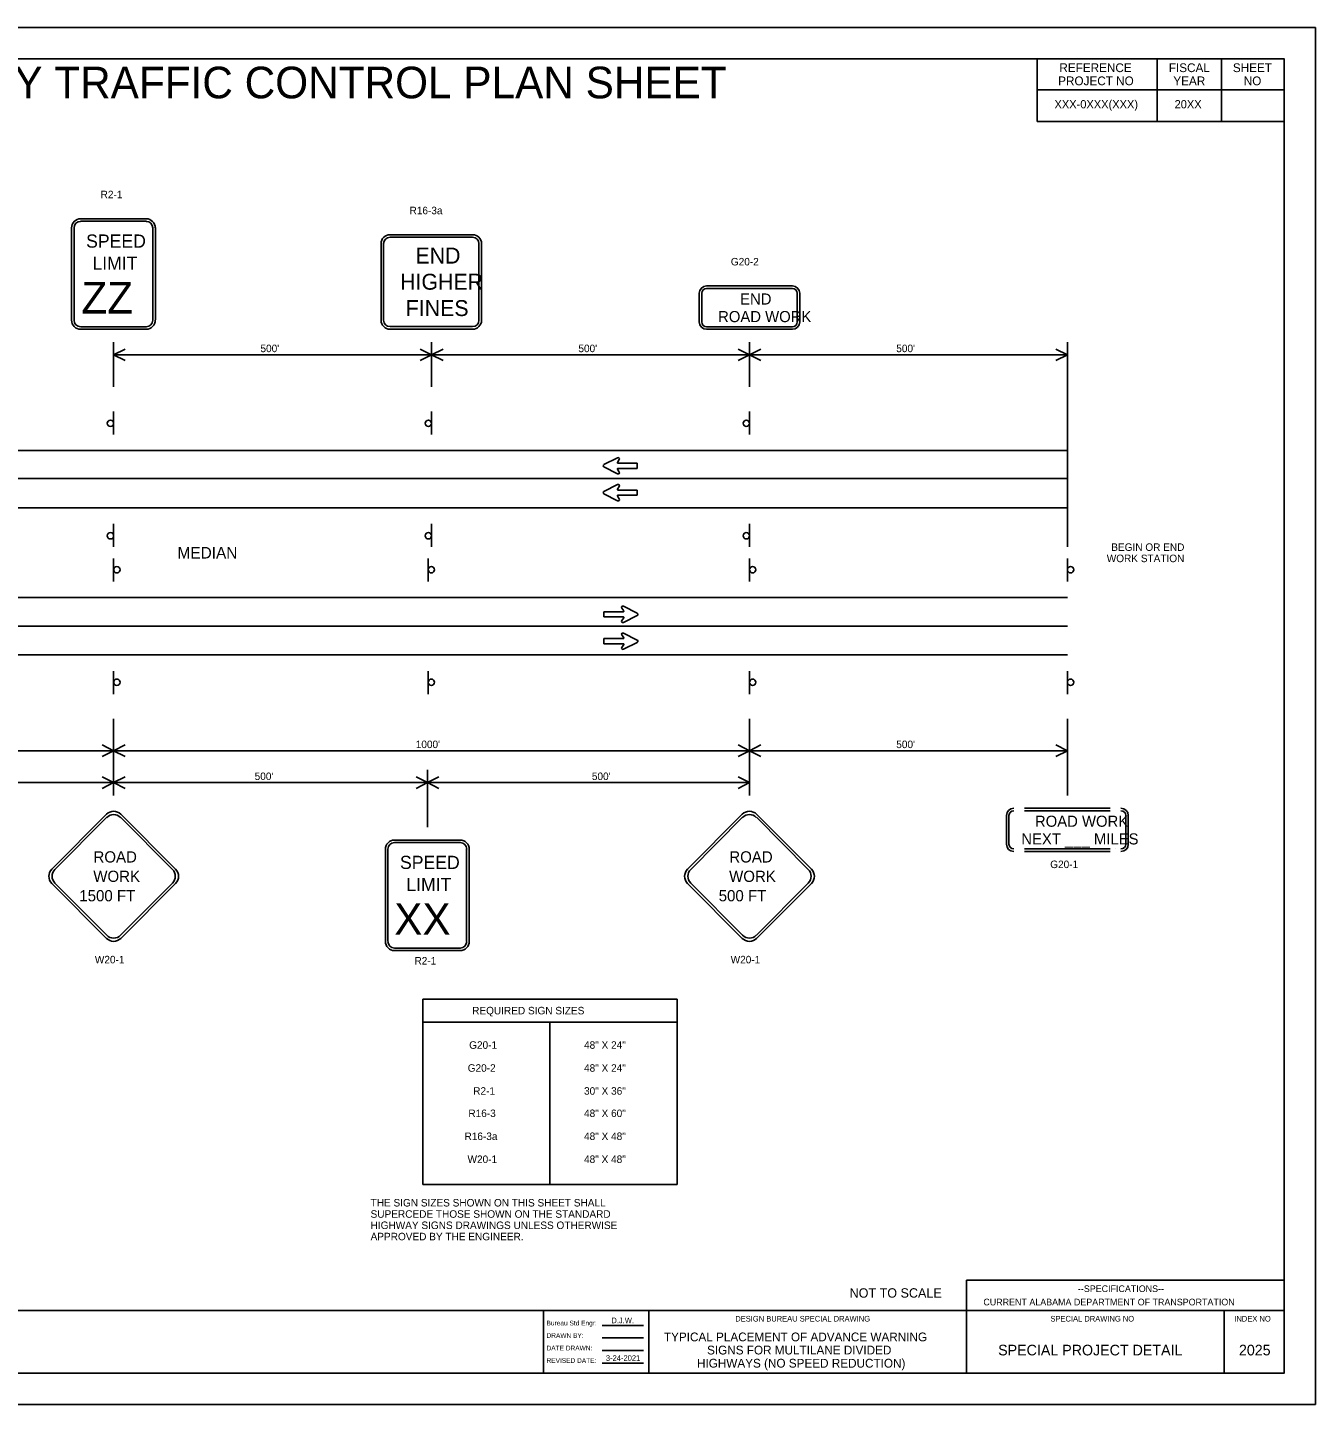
# Model space of a CAD drawing. Extents: x 0 to 34, y 0 to 22.
# Drawn here: x 13.43 to 34, y 0 to 22 of the extents above; entities that cross this region are included whole.
import ezdxf

# ---------------------------------------------------------------- set-up
doc = ezdxf.new("R2010")
doc.units = 0
for name, color, linetype in [('ANNO-SHT', 7, 'Continuous'), ('ANNO-TXT', 7, 'Continuous'), ('Default', 7, 'Continuous'), ('Level 1', 7, 'Continuous'), ('Level 8', 7, 'Continuous'), ('PlotBorder', 7, 'Continuous'), ('SHADE-GENERIC', 7, 'Continuous'), ('SHT-BNDRY', 7, 'Continuous'), ('SHT-FENCE', 7, 'Continuous'), ('Title_Box', 7, 'Continuous')]:
    doc.layers.add(name, color=color, linetype=linetype)

msp = doc.modelspace()

# ---------------------------------------------------------------- linework, layer by layer
at = {"layer": 'Default'}
for p, q in [((29.554, 21.5), (29.554, 20.501)), ((31.471, 21.006), (31.471, 21.5)), ((32.5, 21.006), (32.5, 21.5)), ((33.5, 21.006), (29.554, 21.006)), ((31.471, 21.006), (31.471, 20.501)), ((32.5, 21.006), (32.5, 20.501)), ((33.5, 20.501), (29.554, 20.501))]:
    msp.add_line(p, q, dxfattribs=at)
at = {"layer": 'Level 1'}
for p, q in [((14.277, 18.944), (14.281, 18.944)), ((14.281, 18.944), (15.329, 18.944)), ((14.131, 17.329), (14.131, 18.803)), ((14.172, 17.329), (14.172, 18.803)), ((14.277, 18.904), (14.281, 18.904)), ((14.281, 18.904), (15.329, 18.904)), ((15.43, 18.803), (15.43, 17.329)), ((15.471, 18.803), (15.471, 17.329)), ((19.077, 17.323), (19.077, 18.547)), ((19.117, 17.323), (19.117, 18.547)), ((19.219, 18.689), (20.538, 18.689)), ((19.219, 18.649), (20.538, 18.649)), ((20.64, 18.547), (20.64, 17.323)), ((20.68, 18.547), (20.68, 17.323)), ((24.275, 17.872), (25.646, 17.872)), ((24.275, 17.872), (24.275, 17.872)), ((24.275, 17.831), (25.646, 17.831)), ((24.275, 17.831), (24.275, 17.831)), ((24.158, 17.296), (24.158, 17.755)), ((24.199, 17.296), (24.199, 17.755)), ((25.722, 17.755), (25.722, 17.296)), ((25.762, 17.755), (25.762, 17.296)), ((15.329, 17.219), (14.281, 17.219)), ((15.329, 17.179), (14.281, 17.179)), ((20.538, 17.221), (19.219, 17.221)), ((20.538, 17.181), (19.219, 17.181)), ((25.646, 17.219), (24.275, 17.219)), ((25.646, 17.179), (24.275, 17.179)), ((25.722, 17.219), (25.722, 17.219)), ((14.805, 16.975), (14.805, 16.261)), ((19.883, 16.975), (19.883, 16.261)), ((24.96, 16.975), (24.96, 16.261)), ((30.038, 16.975), (30.038, 13.702)), ((14.805, 16.773), (14.805, 16.771)), ((14.805, 16.773), (14.805, 16.771)), ((14.805, 16.771), (30.038, 16.771)), ((19.883, 16.773), (19.883, 16.771)), ((19.883, 16.773), (19.883, 16.771)), ((24.96, 16.773), (24.96, 16.771)), ((24.96, 16.773), (24.96, 16.771)), ((14.805, 15.499), (14.805, 15.867)), ((19.883, 15.499), (19.883, 15.867)), ((24.96, 15.499), (24.96, 15.867)), ((2.556, 15.242), (30.038, 15.242)), ((22.635, 15.016), (22.855, 15.126)), ((22.635, 14.979), (22.855, 14.868)), ((22.842, 15.12), (22.842, 15.12)), ((22.881, 15.096), (22.851, 15.051)), ((23.167, 15.038), (22.857, 15.038)), ((23.167, 15.038), (23.167, 14.957)), ((2.556, 14.793), (30.038, 14.793)), ((22.881, 14.898), (22.851, 14.944)), ((23.167, 14.957), (22.858, 14.957)), ((22.635, 14.587), (22.855, 14.697)), ((22.635, 14.55), (22.855, 14.44)), ((22.842, 14.691), (22.842, 14.691)), ((22.881, 14.668), (22.851, 14.622)), ((23.167, 14.61), (22.857, 14.61)), ((23.167, 14.528), (22.858, 14.528)), ((23.167, 14.61), (23.167, 14.528)), ((2.556, 14.324), (30.038, 14.324)), ((22.881, 14.469), (22.851, 14.515)), ((14.805, 13.702), (14.805, 14.069)), ((19.883, 13.702), (19.883, 14.069)), ((24.96, 13.702), (24.96, 14.069)), ((14.805, 13.515), (14.805, 13.147)), ((19.828, 13.515), (19.828, 13.147)), ((24.96, 13.515), (24.96, 13.147)), ((30.038, 13.515), (30.038, 13.147)), ((2.556, 12.893), (30.038, 12.893)), ((22.635, 12.665), (22.945, 12.665)), ((22.635, 12.665), (22.635, 12.583)), ((22.635, 12.583), (22.945, 12.583)), ((22.921, 12.723), (22.952, 12.678)), ((22.921, 12.525), (22.952, 12.571)), ((23.168, 12.643), (22.947, 12.753)), ((23.167, 12.606), (22.947, 12.495)), ((22.96, 12.747), (22.96, 12.747)), ((2.556, 12.434), (30.038, 12.434)), ((23.168, 12.214), (22.947, 12.324)), ((22.635, 12.236), (22.945, 12.236)), ((22.635, 12.236), (22.635, 12.155)), ((22.635, 12.155), (22.945, 12.155)), ((22.921, 12.295), (22.952, 12.249)), ((22.921, 12.096), (22.952, 12.142)), ((23.167, 12.177), (22.947, 12.067)), ((22.96, 12.318), (22.96, 12.318)), ((2.556, 11.975), (30.038, 11.975)), ((14.805, 11.717), (14.805, 11.35)), ((19.828, 11.717), (19.828, 11.35)), ((24.96, 11.717), (24.96, 11.35)), ((30.038, 11.717), (30.038, 11.35)), ((14.805, 10.955), (14.805, 9.731)), ((24.96, 10.955), (24.96, 9.731)), ((30.038, 10.955), (30.038, 9.731)), ((3.229, 10.445), (30.038, 10.445)), ((14.805, 10.447), (14.805, 10.445)), ((24.96, 10.447), (24.96, 10.445)), ((24.96, 10.447), (24.96, 10.445)), ((19.819, 10.139), (19.819, 9.222)), ((3.229, 9.935), (24.96, 9.935)), ((14.805, 9.937), (14.805, 9.935)), ((19.819, 9.937), (19.819, 9.935)), ((19.883, 9.937), (19.883, 9.935)), ((19.883, 9.937), (19.883, 9.935)), ((23.264, 9.937), (23.264, 9.935)), ((29.352, 9.527), (30.723, 9.527)), ((29.352, 9.487), (29.352, 9.487)), ((29.352, 9.487), (30.723, 9.487)), ((13.817, 8.554), (14.69, 9.431)), ((13.867, 8.548), (14.696, 9.381)), ((14.915, 9.381), (15.744, 8.548)), ((14.92, 9.431), (15.794, 8.554)), ((23.972, 8.554), (24.845, 9.431)), ((24.022, 8.548), (24.851, 9.381)), ((25.07, 9.381), (25.899, 8.548)), ((25.075, 9.431), (25.949, 8.554)), ((29.064, 8.952), (29.064, 9.41)), ((29.105, 8.952), (29.105, 9.41)), ((30.971, 9.41), (30.971, 8.952)), ((31.011, 9.41), (31.011, 8.952)), ((19.145, 7.403), (19.145, 8.876)), ((19.185, 7.403), (19.185, 8.876)), ((19.29, 9.018), (19.294, 9.018)), ((19.29, 8.977), (19.294, 8.977)), ((19.294, 9.018), (20.343, 9.018)), ((19.294, 8.977), (20.343, 8.977)), ((20.443, 8.876), (20.443, 7.403)), ((20.484, 8.876), (20.484, 7.403)), ((30.723, 8.875), (29.352, 8.875)), ((30.723, 8.834), (29.352, 8.834)), ((30.799, 8.875), (30.799, 8.875)), ((14.69, 7.447), (13.817, 8.323)), ((14.696, 7.496), (13.867, 8.329)), ((15.744, 8.329), (14.915, 7.496)), ((15.794, 8.323), (14.92, 7.447)), ((24.845, 7.447), (23.972, 8.323)), ((24.851, 7.496), (24.022, 8.329)), ((25.899, 8.329), (25.07, 7.496)), ((25.949, 8.323), (25.075, 7.447)), ((20.343, 7.293), (19.294, 7.293)), ((20.343, 7.252), (19.294, 7.252)), ((19.741, 6.477), (23.803, 6.477)), ((19.741, 6.477), (19.741, 3.514)), ((23.803, 6.477), (23.803, 3.514)), ((19.741, 6.11), (23.803, 6.11)), ((21.772, 6.11), (21.772, 3.514)), ((19.741, 3.514), (23.803, 3.514))]:
    msp.add_line(p, q, dxfattribs=at)
for points in [[(14.988, 16.863), (14.805, 16.771), (14.988, 16.679)], [(14.988, 16.863), (14.805, 16.771), (14.988, 16.679)], [(19.7, 16.679), (19.883, 16.771), (19.7, 16.863)], [(20.066, 16.863), (19.883, 16.771), (20.066, 16.679)], [(20.066, 16.863), (19.883, 16.771), (20.066, 16.679)], [(24.777, 16.679), (24.96, 16.771), (24.777, 16.863)], [(25.143, 16.863), (24.96, 16.771), (25.143, 16.679)], [(25.143, 16.863), (24.96, 16.771), (25.143, 16.679)], [(29.855, 16.679), (30.038, 16.771), (29.855, 16.863)], [(14.623, 10.353), (14.805, 10.445), (14.623, 10.537)], [(14.988, 10.537), (14.805, 10.445), (14.988, 10.353)], [(24.777, 10.353), (24.96, 10.445), (24.777, 10.537)], [(24.777, 10.353), (24.96, 10.445), (24.777, 10.537)], [(25.143, 10.537), (24.96, 10.445), (25.143, 10.353)], [(25.143, 10.537), (24.96, 10.445), (25.143, 10.353)], [(29.855, 10.353), (30.038, 10.445), (29.855, 10.537)], [(14.623, 9.843), (14.805, 9.935), (14.623, 10.027)], [(14.988, 10.027), (14.805, 9.935), (14.988, 9.843)], [(19.636, 9.843), (19.819, 9.935), (19.636, 10.027)], [(20.001, 10.027), (19.819, 9.935), (20.001, 9.843)], [(24.777, 9.843), (24.96, 9.935), (24.777, 10.027)]]:
    msp.add_lwpolyline(points, dxfattribs=at)
for centre, major_axis, start_param, end_param in [((14.277, 18.798), (0, -0.146), 3.141593, 4.712389), ((15.325, 18.798), (0, 0.146), 4.712389, 6.283185), ((14.277, 18.798), (0, -0.105), 3.141593, 4.712389), ((15.325, 18.798), (0, 0.105), 4.712389, 6.283185), ((19.219, 18.547), (0, -0.143), 3.141593, 4.712389), ((19.219, 18.547), (0, -0.102), 3.141593, 4.712389), ((20.538, 18.547), (0, 0.143), 4.712389, 6.283185), ((20.538, 18.547), (0, 0.102), 4.712389, 6.283185), ((24.275, 17.755), (0, 0.117), 0, 1.570796), ((24.275, 17.755), (0, 0.0765), 0, 1.570796), ((25.646, 17.755), (0, 0.117), 4.712389, 6.283185), ((25.646, 17.755), (0, 0.0765), 4.712389, 6.283185), ((14.277, 17.325), (0, -0.146), 4.712389, 6.283185), ((14.277, 17.325), (0, -0.105), 4.712389, 6.283185), ((15.325, 17.325), (0, 0.105), 3.141593, 4.712389), ((15.325, 17.325), (0, 0.146), 3.141593, 4.712389), ((19.219, 17.323), (0, -0.143), 4.712389, 6.283185), ((19.219, 17.323), (0, -0.102), 4.712389, 6.283185), ((20.538, 17.323), (0, 0.102), 3.141593, 4.712389), ((20.538, 17.323), (0, 0.143), 3.141593, 4.712389), ((24.275, 17.296), (0, -0.117), 4.712389, 6.283185), ((24.275, 17.296), (0, -0.0765), 4.712389, 6.283185), ((25.646, 17.296), (0, 0.0765), 3.141593, 4.712389), ((25.646, 17.296), (0, 0.117), 3.141593, 4.712389), ((22.644, 14.997), (0, -0.0204), 3.604777, 5.819581), ((22.858, 15.046), (0, -0.00816), 4.123532, 6.282975), ((22.864, 15.108), (0, 0.0204), 4.124176, 6.746623), ((22.858, 14.949), (0, -0.00816), 3.141383, 5.300826), ((22.864, 14.887), (0, -0.0204), 5.819328, 8.441774), ((22.644, 14.569), (0, -0.0204), 3.604777, 5.819581), ((22.857, 14.618), (0, -0.00816), 4.123532, 6.282975), ((22.857, 14.52), (0, -0.00816), 3.141383, 5.300826), ((22.864, 14.679), (0, 0.0204), 4.124176, 6.746623), ((22.864, 14.458), (0, -0.0204), 5.819328, 8.441774), ((22.938, 12.735), (0, -0.0204), 2.678155, 5.300602), ((22.945, 12.673), (0, 0.00816), 3.141803, 5.301246), ((22.945, 12.575), (0, 0.00816), 4.123952, 6.283395), ((23.158, 12.624), (0, -0.0204), 0.463604, 2.678408), ((22.938, 12.514), (0, -0.0204), 4.124596, 6.747043), ((22.938, 12.306), (0, -0.0204), 2.678155, 5.300602), ((22.945, 12.245), (0, 0.00816), 3.141803, 5.301246), ((22.945, 12.147), (0, 0.00816), 4.123952, 6.283395), ((23.158, 12.196), (0, -0.0204), 0.463604, 2.678408), ((22.938, 12.085), (0, -0.0204), 4.124596, 6.747043), ((14.805, 9.315), (0, 0.163), 5.497787, 7.068583), ((24.96, 9.315), (0, 0.163), 5.497787, 7.068583), ((29.181, 9.41), (0, 0.117), 0, 1.570796), ((29.181, 9.41), (0, 0.0765), 0, 1.570796), ((30.894, 9.41), (0, 0.117), 4.712389, 6.283185), ((30.894, 9.41), (0, 0.0765), 4.712389, 6.283185), ((14.805, 9.271), (0, 0.155), 5.497787, 7.068583), ((24.96, 9.271), (0, 0.155), 5.497787, 7.068583), ((19.29, 8.872), (0, -0.146), 3.141593, 4.712389), ((19.29, 8.872), (0, -0.105), 3.141593, 4.712389), ((20.339, 8.872), (0, 0.146), 4.712389, 6.283185), ((20.339, 8.872), (0, 0.105), 4.712389, 6.283185), ((29.181, 8.952), (0, -0.117), 4.712389, 6.283185), ((29.181, 8.952), (0, -0.0765), 4.712389, 6.283185), ((30.894, 8.952), (0, 0.0765), 3.141593, 4.712389), ((30.894, 8.952), (0, 0.117), 3.141593, 4.712389), ((13.932, 8.439), (0, -0.163), 3.926991, 5.497787), ((13.976, 8.439), (0, -0.155), 3.926991, 5.497787), ((15.635, 8.439), (0, 0.155), 3.926991, 5.497787), ((15.679, 8.439), (0, 0.163), 3.926991, 5.497787), ((24.087, 8.439), (0, -0.163), 3.926991, 5.497787), ((24.131, 8.439), (0, -0.155), 3.926991, 5.497787), ((25.79, 8.439), (0, 0.155), 3.926991, 5.497787), ((25.834, 8.439), (0, 0.163), 3.926991, 5.497787), ((14.805, 7.606), (0, 0.155), 2.356194, 3.926991), ((24.96, 7.606), (0, 0.155), 2.356194, 3.926991), ((14.805, 7.562), (0, 0.163), 2.356194, 3.926991), ((19.29, 7.398), (0, -0.146), 4.712389, 6.283185), ((19.29, 7.398), (0, -0.105), 4.712389, 6.283185), ((20.339, 7.398), (0, 0.105), 3.141593, 4.712389), ((20.339, 7.398), (0, 0.146), 3.141593, 4.712389), ((24.96, 7.562), (0, 0.163), 2.356194, 3.926991)]:
    msp.add_ellipse(centre, major_axis=major_axis, ratio=0.996122, start_param=start_param, end_param=end_param, dxfattribs=at)
for centre, major_axis in [((14.754, 15.677), (0, -0.051)), ((19.832, 15.677), (0, -0.051)), ((24.909, 15.677), (0, -0.051)), ((14.754, 13.88), (0, -0.051)), ((19.832, 13.88), (0, -0.051)), ((24.909, 13.88), (0, -0.051)), ((14.856, 13.337), (0, 0.051)), ((19.879, 13.337), (0, 0.051)), ((25.011, 13.337), (0, 0.051)), ((30.089, 13.337), (0, 0.051)), ((14.856, 11.539), (0, 0.051)), ((19.879, 11.539), (0, 0.051)), ((25.011, 11.539), (0, 0.051)), ((30.089, 11.539), (0, 0.051))]:
    msp.add_ellipse(centre, major_axis=major_axis, ratio=0.996122, dxfattribs=at)
at = {"layer": 'PlotBorder'}
msp.add_lwpolyline([(0, 0), (34, 0), (34, 22), (0, 22)], close=True, dxfattribs=at)
at = {"layer": 'SHADE-GENERIC'}
for p, q in [((22.855, 15.126), (22.635, 15.016)), ((22.635, 14.979), (22.855, 14.868)), ((22.851, 15.051), (22.881, 15.096)), ((23.167, 15.038), (22.857, 15.038)), ((23.167, 14.957), (23.167, 15.038)), ((22.881, 14.898), (22.851, 14.944)), ((22.858, 14.957), (23.167, 14.957)), ((22.855, 14.697), (22.635, 14.587)), ((22.635, 14.55), (22.855, 14.44)), ((22.851, 14.622), (22.881, 14.668)), ((23.167, 14.61), (22.857, 14.61)), ((22.858, 14.528), (23.167, 14.528)), ((23.167, 14.528), (23.167, 14.61)), ((22.881, 14.469), (22.851, 14.515)), ((22.635, 12.583), (22.635, 12.665)), ((22.635, 12.665), (22.945, 12.665)), ((22.945, 12.583), (22.635, 12.583)), ((22.952, 12.678), (22.921, 12.723)), ((22.921, 12.525), (22.952, 12.571)), ((22.947, 12.753), (23.168, 12.643)), ((23.167, 12.606), (22.947, 12.495)), ((22.947, 12.324), (23.168, 12.214)), ((22.635, 12.155), (22.635, 12.236)), ((22.635, 12.236), (22.945, 12.236)), ((22.945, 12.155), (22.635, 12.155)), ((22.952, 12.249), (22.921, 12.295)), ((22.921, 12.096), (22.952, 12.142)), ((23.167, 12.177), (22.947, 12.067))]:
    msp.add_line(p, q, dxfattribs=at)
for centre, major_axis, start_param, end_param in [((22.644, 14.997), (0, -0.0204), 3.604777, 5.819581), ((22.864, 15.108), (0, 0.0204), 4.124176, 6.746623), ((22.864, 14.887), (0, -0.0204), 5.819328, 8.441774), ((22.644, 14.569), (0, -0.0204), 3.604777, 5.819581), ((22.857, 14.618), (0, -0.00816), 4.123532, 6.282975), ((22.857, 14.52), (0, -0.00816), 3.141383, 5.300826), ((22.864, 14.679), (0, 0.0204), 4.124176, 6.746623), ((22.864, 14.458), (0, -0.0204), 5.819328, 8.441774), ((22.938, 12.735), (0, -0.0204), 2.678155, 5.300602), ((23.158, 12.624), (0, -0.0204), 0.463604, 2.678408), ((22.938, 12.514), (0, -0.0204), 4.124596, 6.747043), ((22.938, 12.306), (0, -0.0204), 2.678155, 5.300602), ((22.945, 12.245), (0, 0.00816), 3.141803, 5.301246), ((22.945, 12.147), (0, 0.00816), 4.123952, 6.283395), ((23.158, 12.196), (0, -0.0204), 0.463604, 2.678408), ((22.938, 12.085), (0, -0.0204), 4.124596, 6.747043)]:
    msp.add_ellipse(centre, major_axis=major_axis, ratio=0.996122, start_param=start_param, end_param=end_param, dxfattribs=at)
at = {"layer": 'SHT-BNDRY'}
for p, q in [((28.426, 0.5), (28.426, 1.985)), ((28.426, 1.985), (33.5, 1.985)), ((21.668, 0.5), (21.668, 1.501)), ((23.353, 0.5), (23.353, 1.501)), ((32.542, 0.5), (32.542, 1.501))]:
    msp.add_line(p, q, dxfattribs=at)
msp.add_lwpolyline([(1.25, 0.5), (33.5, 0.5), (33.5, 21.5), (1.25, 21.5)], close=True, dxfattribs=at)
msp.add_lwpolyline([(1.25, 1.501), (33.5, 1.501)], dxfattribs=at)
at = {"layer": 'SHT-FENCE'}
msp.add_lwpolyline([(0, 22), (34, 22), (34, 0), (0, 0)], close=True, dxfattribs=at)
at = {"layer": 'Title_Box'}
for p, q in [((22.605, 1.263), (23.267, 1.263)), ((22.605, 1.063), (23.267, 1.063)), ((22.605, 0.862), (23.267, 0.862)), ((22.605, 0.662), (23.267, 0.662))]:
    msp.add_line(p, q, dxfattribs=at)

# ---------------------------------------------------------------- texts
at = {"layer": 'ANNO-SHT'}
msp.add_text('TEMPORARY TRAFFIC CONTROL PLAN SHEET', height=0.50546, dxfattribs=at).set_placement((9.387, 20.869))
at = {"layer": 'ANNO-TXT'}
for s, height, p in [('XXX-0XXX(XXX)', 0.132, (29.832, 20.709)), ('20XX', 0.132, (31.75, 20.709)), ('TYPICAL PLACEMENT OF ADVANCE WARNING', 0.14, (23.594, 1.009)), ('SIGNS FOR MULTILANE DIVIDED', 0.14, (24.283, 0.799)), ('HIGHWAYS (NO SPEED REDUCTION)', 0.14, (24.122, 0.589))]:
    msp.add_text(s, height=height, dxfattribs=at).set_placement(p)
at = {"layer": 'Default'}
for s, height, p in [('REFERENCE', 0.14, (29.91, 21.288)), ('FISCAL', 0.14, (31.658, 21.288)), ('SHEET', 0.14, (32.681, 21.288)), ('PROJECT NO', 0.14, (29.891, 21.078)), ('YEAR', 0.14, (31.73, 21.078)), ('NO', 0.14, (32.855, 21.078)), ('D.J.W.', 0.09, (22.755, 1.298)), ('SPECIAL PROJECT DETAIL', 0.17, (28.932, 0.784)), ('3-24-2021', 0.09, (22.667, 0.697))]:
    msp.add_text(s, height=height, dxfattribs=at).set_placement(p)
at = {"layer": 'Level 1'}
for s, height, p in [('R2-1', 0.12, (14.597, 19.272)), ('R16-3a', 0.12, (19.531, 19.017)), ('SPEED', 0.2106, (14.365, 18.483)), ('END', 0.2549, (19.625, 18.229)), ('LIMIT', 0.2104, (14.466, 18.129)), ('G20-2', 0.12, (24.663, 18.199)), ('HIGHER', 0.2549, (19.38, 17.811)), ('ZZ', 0.5053, (14.289, 17.43)), ('FINES', 0.2549, (19.47, 17.39)), ('END', 0.1774, (24.811, 17.574)), ('ROAD WORK', 0.1774, (24.459, 17.293)), ("500'", 0.12, (17.15, 16.813)), ("500'", 0.12, (22.228, 16.813)), ("500'", 0.12, (27.305, 16.813)), ('MEDIAN', 0.1839, (15.825, 13.516)), ('BEGIN OR END', 0.12, (30.739, 13.638)), ('WORK STATION', 0.12, (30.667, 13.458)), ("1000'", 0.12, (19.63, 10.487)), ("500'", 0.12, (27.305, 10.487)), ("500'", 0.12, (17.057, 9.977)), ("500'", 0.12, (22.443, 9.977)), ('ROAD WORK', 0.1774, (29.52, 9.23)), ('NEXT ___ MILES', 0.17738, (29.302, 8.948)), ('ROAD', 0.1794, (14.483, 8.659)), ('ROAD', 0.1794, (24.638, 8.659)), ('SPEED', 0.2106, (19.378, 8.556)), ('G20-1', 0.12, (29.764, 8.57)), ('WORK', 0.1794, (14.48, 8.349)), ('LIMIT', 0.2104, (19.479, 8.203)), ('WORK', 0.1794, (24.635, 8.349)), ('1500 FT', 0.1794, (14.257, 8.039)), ('500 FT', 0.1794, (24.469, 8.039)), ('XX', 0.5053, (19.286, 7.504)), ('W20-1', 0.12, (14.505, 7.048)), ('R2-1', 0.12, (19.61, 7.029)), ('W20-1', 0.12, (24.66, 7.048)), ('REQUIRED SIGN SIZES', 0.12, (20.531, 6.233)), ('G20-1', 0.12, (20.483, 5.683)), ('48" X 24"', 0.12, (22.318, 5.683)), ('G20-2', 0.12, (20.46, 5.316)), ('48" X 24"', 0.12, (22.318, 5.316)), ('R2-1', 0.12, (20.548, 4.949)), ('30" X 36"', 0.12, (22.318, 4.949)), ('R16-3', 0.12, (20.471, 4.592)), ('48" X 60"', 0.12, (22.318, 4.592)), ('R16-3a', 0.12, (20.409, 4.225)), ('48" X 48"', 0.12, (22.318, 4.225)), ('W20-1', 0.12, (20.457, 3.858)), ('48" X 48"', 0.12, (22.318, 3.858)), ('THE SIGN SIZES SHOWN ON THIS SHEET SHALL ', 0.12, (18.909, 3.163)), ('SUPERCEDE THOSE SHOWN ON THE STANDARD ', 0.12, (18.909, 2.983)), ('HIGHWAY SIGNS DRAWINGS UNLESS OTHERWISE ', 0.12, (18.909, 2.803)), ('APPROVED BY THE ENGINEER.', 0.12, (18.909, 2.623))]:
    msp.add_text(s, height=height, dxfattribs=at).set_placement(p)
at = {"layer": 'Level 8'}
msp.add_text('2025', height=0.17, dxfattribs=at).set_placement((32.778, 0.784))
at = {"layer": 'SHT-BNDRY'}
msp.add_text('NOT TO SCALE', height=0.14994, rotation=0.0572, dxfattribs=at).set_placement((26.56, 1.706))
at = {"layer": 'Title_Box'}
for s, height, p in [('--SPECIFICATIONS--', 0.10635, (30.206, 1.796)), ('CURRENT ALABAMA DEPARTMENT OF TRANSPORTATION', 0.10635, (28.696, 1.583)), ('Bureau Std Engr: ', 0.0757, (21.719, 1.263)), ('DESIGN BUREAU SPECIAL DRAWING', 0.09, (24.733, 1.325)), ('SPECIAL DRAWING NO', 0.09, (29.767, 1.325)), ('INDEX NO', 0.09, (32.704, 1.325)), ('DRAWN BY: ', 0.0757, (21.719, 1.063)), ('DATE DRAWN: ', 0.0757, (21.719, 0.863)), ('REVISED DATE:', 0.0757, (21.719, 0.663))]:
    msp.add_text(s, height=height, dxfattribs=at).set_placement(p)

doc.saveas('drawing.dxf')
